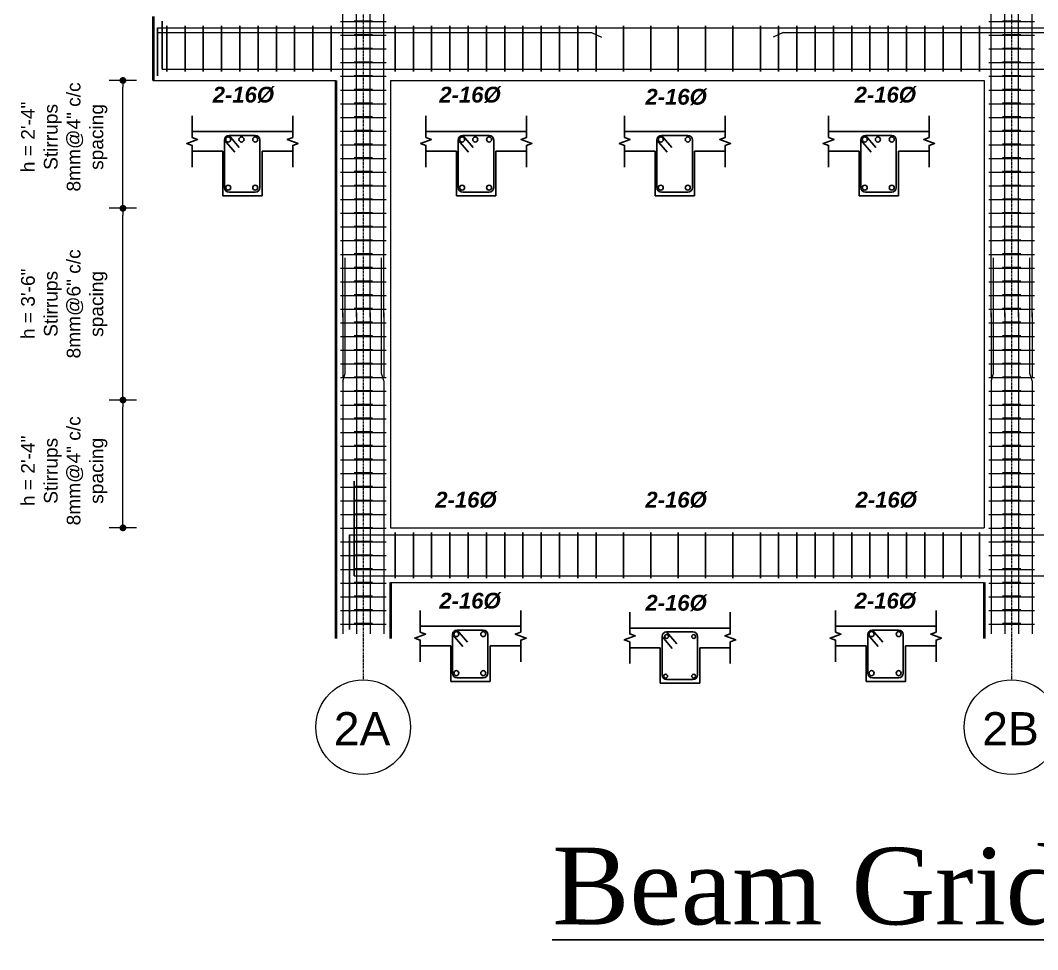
# Model space of a CAD drawing. Header units: inches. Extents: x 115570 to 265311, y 61168 to 314550.
# Drawn here: x 173399.1 to 173621.9, y 62442.9 to 62646.5 of the extents above; entities that cross this region are included whole.
import ezdxf

# ---------------------------------------------------------------- set-up
doc = ezdxf.new("R2010")
doc.units = ezdxf.units.IN
doc.header["$MEASUREMENT"] = 0
doc.linetypes.add('(edited 28 Aug)Admin Building_Umesh copy$0$DASHED', pattern=[0.75, 0.5, -0.25])
doc.layers.get('0').update_dxf_attribs({"lineweight": 25})
doc.layers.add('(edited 28 Aug)Admin Building_Umesh copy$0$0 Beam Rebar', color=3, linetype='Continuous')
doc.layers.add('0 Beam Rebar', color=3, linetype='Continuous')
for name, color, linetype, lineweight in [('(edited 28 Aug)Admin Building_Umesh copy$0$0 Center Line', 191, '(edited 28 Aug)Admin Building_Umesh copy$0$DASHED', 9), ('(edited 28 Aug)Admin Building_Umesh copy$0$0 Column Rebar', 4, 'Continuous', 20), ('0 dimension lines', 4, 'Continuous', 18), ('0 wall', 7, 'Continuous', 40)]:
    doc.layers.add(name, color=color, linetype=linetype, lineweight=lineweight)
doc.styles.add('(edited 28 Aug)Admin Building_Umesh copy$0$MtXpl_Arial', font='arialbi.ttf')
doc.styles.add('(edited 28 Aug)Admin Building_Umesh copy$0$Standard', font='arial.ttf')
doc.styles.add('arial.', font='arial.ttf')
doc.styles.get("Standard").update_dxf_attribs({"font": 'arial.ttf'})

# ---------------------------------------------------------------- blocks, each defined once
blk = doc.blocks.new('_Dot')
at = {"color": 0, "linetype": 'ByBlock', "lineweight": -2}
blk.add_line((-0.5, 0), (-1, 0), dxfattribs=at)
at = {"color": 0, "linetype": 'ByBlock', "const_width": 0.5}
blk.add_lwpolyline([(-0.25, 0, 1), (0.25, 0, 1)], format="xyb", close=True, dxfattribs=at)

msp = doc.modelspace()

# ---------------------------------------------------------------- linework, layer by layer
at = {"layer": '(edited 28 Aug)Admin Building_Umesh copy$0$0 Beam Rebar', "ltscale": 10, "transparency": 33554687}
for points in [[(173436.73, 62625.58), (173436.73, 62620.83), (173437.92, 62620.4), (173435.55, 62619.53), (173436.73, 62619.1), (173436.73, 62614.35)], [(173458.76, 62625.58), (173458.76, 62620.83), (173457.57, 62620.4), (173459.94, 62619.53), (173458.76, 62619.1), (173458.76, 62614.35)], [(173487.93, 62625.58), (173487.93, 62620.83), (173489.12, 62620.4), (173486.75, 62619.53), (173487.93, 62619.1), (173487.93, 62614.35)], [(173509.96, 62625.58), (173509.96, 62620.83), (173508.77, 62620.4), (173511.14, 62619.53), (173509.96, 62619.1), (173509.96, 62614.35)], [(173531.45, 62625.58), (173531.45, 62620.83), (173532.64, 62620.4), (173530.26, 62619.53), (173531.45, 62619.1), (173531.45, 62614.35)], [(173553.47, 62625.58), (173553.47, 62620.83), (173552.29, 62620.4), (173554.66, 62619.53), (173553.47, 62619.1), (173553.47, 62614.35)], [(173576.11, 62625.58), (173576.11, 62620.83), (173577.3, 62620.4), (173574.92, 62619.53), (173576.11, 62619.1), (173576.11, 62614.35)], [(173598.13, 62625.58), (173598.13, 62620.83), (173596.95, 62620.4), (173599.32, 62619.53), (173598.13, 62619.1), (173598.13, 62614.35)], [(173486.68, 62517.23), (173486.68, 62512.48), (173487.86, 62512.05), (173485.49, 62511.18), (173486.68, 62510.75), (173486.68, 62506)], [(173508.7, 62517.23), (173508.7, 62512.48), (173507.51, 62512.05), (173509.89, 62511.18), (173508.7, 62510.75), (173508.7, 62506)], [(173532.57, 62516.83), (173532.57, 62512.08), (173533.76, 62511.65), (173531.38, 62510.79), (173532.57, 62510.35), (173532.57, 62505.6)], [(173554.59, 62516.83), (173554.59, 62512.08), (173553.41, 62511.65), (173555.78, 62510.79), (173554.59, 62510.35), (173554.59, 62505.6)], [(173577.63, 62517.23), (173577.63, 62512.48), (173578.82, 62512.05), (173576.45, 62511.18), (173577.63, 62510.75), (173577.63, 62506)], [(173599.66, 62517.23), (173599.66, 62512.48), (173598.47, 62512.05), (173600.84, 62511.18), (173599.66, 62510.75), (173599.66, 62506)]]:
    msp.add_lwpolyline(points, dxfattribs=at)
for centre, radius in [((173444.64, 62620.39), 0.553), ((173447.54, 62620.39), 0.553), ((173450.56, 62620.39), 0.553), ((173495.84, 62620.39), 0.553), ((173498.74, 62620.39), 0.553), ((173501.76, 62620.39), 0.553), ((173539.36, 62620.39), 0.553), ((173545.28, 62620.39), 0.553), ((173584.02, 62620.39), 0.553), ((173586.92, 62620.39), 0.553), ((173589.94, 62620.39), 0.553), ((173444.64, 62609.84), 0.553), ((173450.56, 62609.84), 0.553), ((173495.84, 62609.84), 0.553), ((173501.76, 62609.84), 0.553), ((173539.36, 62609.84), 0.553), ((173545.28, 62609.84), 0.553), ((173584.02, 62609.84), 0.553), ((173589.94, 62609.84), 0.553), ((173494.59, 62512.04), 0.553), ((173500.5, 62512.04), 0.553), ((173540.65, 62511.53), 0.415), ((173546.58, 62511.53), 0.415), ((173585.54, 62512.04), 0.553), ((173591.46, 62512.04), 0.553), ((173494.59, 62503.49), 0.553), ((173500.5, 62503.49), 0.553), ((173540.43, 62502.83), 0.415), ((173546.58, 62502.83), 0.415), ((173585.54, 62503.49), 0.553), ((173591.46, 62503.49), 0.553)]:
    msp.add_circle(centre, radius, dxfattribs=at)
for centre, start, end in [((173444.82, 62620.28), 90, 180), ((173450.56, 62620.28), 0, 90), ((173496.02, 62620.28), 90, 180), ((173501.76, 62620.28), 0, 90), ((173539.53, 62620.28), 90, 180), ((173545.28, 62620.28), 0, 90), ((173584.19, 62620.28), 90, 180), ((173589.94, 62620.28), 0, 90), ((173444.82, 62609.84), 180, 270), ((173450.56, 62609.84), 270, 0), ((173496.02, 62609.84), 180, 270), ((173501.76, 62609.84), 270, 0), ((173539.53, 62609.84), 180, 270), ((173545.28, 62609.84), 270, 0), ((173584.19, 62609.84), 180, 270), ((173589.94, 62609.84), 270, 0), ((173494.76, 62511.93), 90, 180), ((173500.5, 62511.93), 0, 90), ((173540.65, 62511.53), 90, 180), ((173546.4, 62511.53), 0, 90), ((173585.72, 62511.93), 90, 180), ((173591.46, 62511.93), 0, 90), ((173494.76, 62503.49), 180, 270), ((173500.5, 62503.49), 270, 0), ((173540.65, 62503.09), 180, 270), ((173546.4, 62503.09), 270, 0), ((173585.72, 62503.49), 180, 270), ((173591.46, 62503.49), 270, 0)]:
    msp.add_arc(centre, 1.01, start, end, dxfattribs=at)
at = {"layer": '(edited 28 Aug)Admin Building_Umesh copy$0$0 Center Line', "ltscale": 0.01, "transparency": 33554559}
for p, q in [((173474.18, 62910.85), (173474.18, 62502.03)), ((173616.18, 62910.85), (173616.18, 62502.03))]:
    msp.add_line(p, q, dxfattribs=at)
at = {"layer": '(edited 28 Aug)Admin Building_Umesh copy$0$0 Center Line', "linetype": 'Continuous', "ltscale": 100, "transparency": 33554687}
for centre in [(173474.18, 62491.66), (173616.18, 62491.66)]:
    msp.add_circle(centre, 10.37, dxfattribs=at)
at = {"layer": '(edited 28 Aug)Admin Building_Umesh copy$0$0 Column Rebar', "ltscale": 10, "transparency": 33554687}
for p, q in [((173469.71, 62581.45), (173469.71, 62869.32)), ((173472.71, 62581.45), (173472.71, 62869.32)), ((173475.71, 62581.45), (173475.71, 62869.32)), ((173478.71, 62581.45), (173478.71, 62869.32)), ((173611.71, 62581.45), (173611.71, 62869.32)), ((173614.71, 62581.45), (173614.71, 62869.32)), ((173617.71, 62581.45), (173617.71, 62869.32)), ((173620.71, 62581.45), (173620.71, 62869.32))]:
    msp.add_line(p, q, dxfattribs=at)
at = {"layer": '(edited 28 Aug)Admin Building_Umesh copy$0$0 Column Rebar'}
for p, q in [((173469.21, 62646.23), (173479.21, 62646.23)), ((173472.21, 62646.42), (173476.21, 62646.42)), ((173611.21, 62646.23), (173621.21, 62646.23)), ((173614.21, 62646.42), (173618.21, 62646.42)), ((173469.21, 62643.23), (173479.21, 62643.23)), ((173472.21, 62643.42), (173476.21, 62643.42)), ((173611.21, 62643.23), (173621.21, 62643.23)), ((173614.21, 62643.42), (173618.21, 62643.42)), ((173469.21, 62640.23), (173479.21, 62640.23)), ((173472.21, 62640.42), (173476.21, 62640.42)), ((173611.21, 62640.23), (173621.21, 62640.23)), ((173614.21, 62640.42), (173618.21, 62640.42)), ((173469.21, 62637.23), (173479.21, 62637.23)), ((173472.21, 62637.42), (173476.21, 62637.42)), ((173611.21, 62637.23), (173621.21, 62637.23)), ((173614.21, 62637.42), (173618.21, 62637.42)), ((173469.21, 62634.23), (173479.21, 62634.23)), ((173472.21, 62634.42), (173476.21, 62634.42)), ((173611.21, 62634.23), (173621.21, 62634.23)), ((173614.21, 62634.42), (173618.21, 62634.42)), ((173469.21, 62631.23), (173479.21, 62631.23)), ((173472.21, 62631.42), (173476.21, 62631.42)), ((173611.21, 62631.23), (173621.21, 62631.23)), ((173614.21, 62631.42), (173618.21, 62631.42)), ((173469.21, 62628.23), (173479.21, 62628.23)), ((173472.21, 62628.42), (173476.21, 62628.42)), ((173611.21, 62628.23), (173621.21, 62628.23)), ((173614.21, 62628.42), (173618.21, 62628.42)), ((173469.21, 62625.23), (173479.21, 62625.23)), ((173472.21, 62625.42), (173476.21, 62625.42)), ((173611.21, 62625.23), (173621.21, 62625.23)), ((173614.21, 62625.42), (173618.21, 62625.42)), ((173472.21, 62622.42), (173476.21, 62622.42)), ((173614.21, 62622.42), (173618.21, 62622.42)), ((173469.21, 62622.23), (173479.21, 62622.23)), ((173611.21, 62622.23), (173621.21, 62622.23)), ((173469.21, 62619.23), (173479.21, 62619.23)), ((173472.21, 62619.42), (173476.21, 62619.42)), ((173611.21, 62619.23), (173621.21, 62619.23)), ((173614.21, 62619.42), (173618.21, 62619.42)), ((173469.21, 62616.23), (173479.21, 62616.23)), ((173472.21, 62616.42), (173476.21, 62616.42)), ((173611.21, 62616.23), (173621.21, 62616.23)), ((173614.21, 62616.42), (173618.21, 62616.42)), ((173472.21, 62613.42), (173476.21, 62613.42)), ((173614.21, 62613.42), (173618.21, 62613.42)), ((173469.21, 62613.23), (173479.21, 62613.23)), ((173611.21, 62613.23), (173621.21, 62613.23)), ((173469.21, 62610.23), (173479.21, 62610.23)), ((173472.21, 62610.42), (173476.21, 62610.42)), ((173611.21, 62610.23), (173621.21, 62610.23)), ((173614.21, 62610.42), (173618.21, 62610.42)), ((173469.21, 62607.23), (173479.21, 62607.23)), ((173472.21, 62607.42), (173476.21, 62607.42)), ((173611.21, 62607.23), (173621.21, 62607.23)), ((173614.21, 62607.42), (173618.21, 62607.42)), ((173469.21, 62604.23), (173479.21, 62604.23)), ((173472.21, 62604.42), (173476.21, 62604.42)), ((173611.21, 62604.23), (173621.21, 62604.23)), ((173614.21, 62604.42), (173618.21, 62604.42)), ((173469.21, 62601.23), (173479.21, 62601.23)), ((173472.21, 62601.42), (173476.21, 62601.42)), ((173611.21, 62601.23), (173621.21, 62601.23)), ((173614.21, 62601.42), (173618.21, 62601.42)), ((173469.21, 62598.23), (173479.21, 62598.23)), ((173472.21, 62598.42), (173476.21, 62598.42)), ((173611.21, 62598.23), (173621.21, 62598.23)), ((173614.21, 62598.42), (173618.21, 62598.42)), ((173469.21, 62595.23), (173479.21, 62595.23)), ((173472.21, 62595.42), (173476.21, 62595.42)), ((173611.21, 62595.23), (173621.21, 62595.23)), ((173614.21, 62595.42), (173618.21, 62595.42)), ((173469.21, 62592.23), (173479.21, 62592.23)), ((173472.21, 62592.42), (173476.21, 62592.42)), ((173611.21, 62592.23), (173621.21, 62592.23)), ((173614.21, 62592.42), (173618.21, 62592.42)), ((173469.21, 62589.23), (173479.21, 62589.23)), ((173472.21, 62589.42), (173476.21, 62589.42)), ((173611.21, 62589.23), (173621.21, 62589.23)), ((173614.21, 62589.42), (173618.21, 62589.42)), ((173469.21, 62586.23), (173479.21, 62586.23)), ((173472.21, 62586.42), (173476.21, 62586.42)), ((173611.21, 62586.23), (173621.21, 62586.23)), ((173614.21, 62586.42), (173618.21, 62586.42)), ((173469.21, 62583.23), (173479.21, 62583.23)), ((173469.71, 62582.45), (173469.71, 62568.23)), ((173472.21, 62583.42), (173476.21, 62583.42)), ((173472.71, 62582.45), (173472.71, 62512.09)), ((173475.71, 62582.45), (173475.71, 62512.09)), ((173478.71, 62582.45), (173478.71, 62568.23)), ((173611.21, 62583.23), (173621.21, 62583.23)), ((173611.71, 62582.45), (173611.71, 62568.23)), ((173614.21, 62583.42), (173618.21, 62583.42)), ((173614.71, 62582.45), (173614.71, 62512.09)), ((173617.71, 62582.45), (173617.71, 62512.09)), ((173620.71, 62582.45), (173620.71, 62568.23)), ((173469.21, 62580.23), (173479.21, 62580.23)), ((173472.21, 62580.42), (173476.21, 62580.42)), ((173611.21, 62580.23), (173621.21, 62580.23)), ((173614.21, 62580.42), (173618.21, 62580.42)), ((173469.21, 62577.23), (173479.21, 62577.23)), ((173472.21, 62577.42), (173476.21, 62577.42)), ((173611.21, 62577.23), (173621.21, 62577.23)), ((173614.21, 62577.42), (173618.21, 62577.42)), ((173469.21, 62574.23), (173479.21, 62574.23)), ((173472.21, 62574.42), (173476.21, 62574.42)), ((173611.21, 62574.23), (173621.21, 62574.23)), ((173614.21, 62574.42), (173618.21, 62574.42)), ((173469.21, 62571.23), (173479.21, 62571.23)), ((173472.21, 62571.42), (173476.21, 62571.42)), ((173611.21, 62571.23), (173621.21, 62571.23)), ((173614.21, 62571.42), (173618.21, 62571.42)), ((173469.21, 62568.23), (173479.21, 62568.23)), ((173469.71, 62567.45), (173469.71, 62512.09)), ((173472.21, 62568.42), (173476.21, 62568.42)), ((173478.71, 62567.5), (173478.71, 62512.09)), ((173611.21, 62568.23), (173621.21, 62568.23)), ((173611.71, 62567.45), (173611.71, 62512.09)), ((173614.21, 62568.42), (173618.21, 62568.42)), ((173620.71, 62567.5), (173620.71, 62512.09)), ((173469.21, 62565.23), (173479.21, 62565.23)), ((173472.21, 62565.42), (173476.21, 62565.42)), ((173611.21, 62565.23), (173621.21, 62565.23)), ((173614.21, 62565.42), (173618.21, 62565.42)), ((173469.21, 62562.23), (173479.21, 62562.23)), ((173472.21, 62562.42), (173476.21, 62562.42)), ((173611.21, 62562.23), (173621.21, 62562.23)), ((173614.21, 62562.42), (173618.21, 62562.42)), ((173469.21, 62559.23), (173479.21, 62559.23)), ((173472.21, 62559.42), (173476.21, 62559.42)), ((173611.21, 62559.23), (173621.21, 62559.23)), ((173614.21, 62559.42), (173618.21, 62559.42)), ((173469.21, 62556.23), (173479.21, 62556.23)), ((173472.21, 62556.42), (173476.21, 62556.42)), ((173611.21, 62556.23), (173621.21, 62556.23)), ((173614.21, 62556.42), (173618.21, 62556.42)), ((173469.21, 62553.23), (173479.21, 62553.23)), ((173472.21, 62553.42), (173476.21, 62553.42)), ((173611.21, 62553.23), (173621.21, 62553.23)), ((173614.21, 62553.42), (173618.21, 62553.42)), ((173469.21, 62550.23), (173479.21, 62550.23)), ((173472.21, 62550.42), (173476.21, 62550.42)), ((173611.21, 62550.23), (173621.21, 62550.23)), ((173614.21, 62550.42), (173618.21, 62550.42)), ((173469.21, 62547.23), (173479.21, 62547.23)), ((173472.21, 62547.42), (173476.21, 62547.42)), ((173611.21, 62547.23), (173621.21, 62547.23)), ((173614.21, 62547.42), (173618.21, 62547.42)), ((173472.21, 62544.42), (173476.21, 62544.42)), ((173614.21, 62544.42), (173618.21, 62544.42)), ((173469.21, 62544.23), (173479.21, 62544.23)), ((173611.21, 62544.23), (173621.21, 62544.23)), ((173469.21, 62541.23), (173479.21, 62541.23)), ((173472.21, 62541.42), (173476.21, 62541.42)), ((173611.21, 62541.23), (173621.21, 62541.23)), ((173614.21, 62541.42), (173618.21, 62541.42)), ((173469.21, 62538.23), (173479.21, 62538.23)), ((173472.21, 62538.42), (173476.21, 62538.42)), ((173611.21, 62538.23), (173621.21, 62538.23)), ((173614.21, 62538.42), (173618.21, 62538.42)), ((173472.21, 62535.42), (173476.21, 62535.42)), ((173614.21, 62535.42), (173618.21, 62535.42)), ((173469.21, 62535.23), (173479.21, 62535.23)), ((173611.21, 62535.23), (173621.21, 62535.23)), ((173469.21, 62532.23), (173479.21, 62532.23)), ((173472.21, 62532.42), (173476.21, 62532.42)), ((173611.21, 62532.23), (173621.21, 62532.23)), ((173614.21, 62532.42), (173618.21, 62532.42)), ((173469.21, 62529.23), (173479.21, 62529.23)), ((173472.21, 62529.42), (173476.21, 62529.42)), ((173611.21, 62529.23), (173621.21, 62529.23)), ((173614.21, 62529.42), (173618.21, 62529.42)), ((173469.21, 62526.23), (173479.21, 62526.23)), ((173472.21, 62526.42), (173476.21, 62526.42)), ((173611.21, 62526.23), (173621.21, 62526.23)), ((173614.21, 62526.42), (173618.21, 62526.42)), ((173469.21, 62523.23), (173479.21, 62523.23)), ((173472.21, 62523.42), (173476.21, 62523.42)), ((173611.21, 62523.23), (173621.21, 62523.23)), ((173614.21, 62523.42), (173618.21, 62523.42)), ((173469.21, 62520.23), (173479.21, 62520.23)), ((173472.21, 62520.42), (173476.21, 62520.42)), ((173611.21, 62520.23), (173621.21, 62520.23)), ((173614.21, 62520.42), (173618.21, 62520.42)), ((173469.21, 62517.23), (173479.21, 62517.23)), ((173472.21, 62517.42), (173476.21, 62517.42)), ((173611.21, 62517.23), (173621.21, 62517.23)), ((173614.21, 62517.42), (173618.21, 62517.42)), ((173469.21, 62514.23), (173479.21, 62514.23)), ((173472.21, 62514.42), (173476.21, 62514.42)), ((173611.21, 62514.23), (173621.21, 62514.23)), ((173614.21, 62514.42), (173618.21, 62514.42))]:
    msp.add_line(p, q, dxfattribs=at)
for points in [[(173469.71, 62567.45), (173470.21, 62569.12), (173470.21, 62594.45)], [(173478.71, 62567.5), (173478.21, 62569.16), (173478.21, 62594.5)], [(173611.71, 62567.45), (173612.21, 62569.12), (173612.21, 62594.45)], [(173620.71, 62567.5), (173620.21, 62569.16), (173620.21, 62594.5)]]:
    msp.add_lwpolyline(points, dxfattribs=at)
at = {"layer": '0 Beam Rebar', "lineweight": 15}
for p, q in [((173429.18, 62644.82), (173958.18, 62644.82)), ((173429.18, 62643.82), (173524.18, 62643.82)), ((173524.18, 62643.82), (173526.36, 62642.82)), ((173566.18, 62643.82), (173564, 62642.82)), ((173566.18, 62643.82), (173678.18, 62643.82)), ((173430.18, 62635.82), (173957.18, 62635.82)), ((173471.18, 62533.82), (173920.18, 62533.82)), ((173472.18, 62524.82), (173919.18, 62524.82))]:
    msp.add_line(p, q, dxfattribs=at)
at = {"layer": '0 Beam Rebar'}
for p, q in [((173429.18, 62634.32), (173429.18, 62644.82)), ((173430.18, 62635.82), (173430.18, 62646.32)), ((173431.18, 62645.32), (173431.18, 62635.32)), ((173435.18, 62645.32), (173435.18, 62635.32)), ((173439.18, 62645.32), (173439.18, 62635.32)), ((173443.18, 62645.32), (173443.18, 62635.32)), ((173447.18, 62645.32), (173447.18, 62635.32)), ((173451.18, 62645.32), (173451.18, 62635.32)), ((173455.18, 62645.32), (173455.18, 62635.32)), ((173459.18, 62645.32), (173459.18, 62635.32)), ((173463.18, 62645.32), (173463.18, 62635.32)), ((173467.18, 62645.32), (173467.18, 62635.32)), ((173481.18, 62645.32), (173481.18, 62635.32)), ((173485.18, 62645.32), (173485.18, 62635.32)), ((173489.18, 62645.32), (173489.18, 62635.32)), ((173493.18, 62645.32), (173493.18, 62635.32)), ((173497.18, 62645.32), (173497.18, 62635.32)), ((173501.18, 62645.32), (173501.18, 62635.32)), ((173505.18, 62645.32), (173505.18, 62635.32)), ((173509.18, 62645.32), (173509.18, 62635.32)), ((173513.18, 62645.32), (173513.18, 62635.32)), ((173517.18, 62645.32), (173517.18, 62635.32)), ((173521.18, 62645.32), (173521.18, 62635.32)), ((173525.18, 62645.32), (173525.18, 62635.32)), ((173531.18, 62645.32), (173531.18, 62635.32)), ((173537.18, 62645.32), (173537.18, 62635.32)), ((173543.18, 62645.32), (173543.18, 62635.32)), ((173549.18, 62645.32), (173549.18, 62635.32)), ((173555.18, 62645.32), (173555.18, 62635.32)), ((173561.18, 62645.32), (173561.18, 62635.32)), ((173565.18, 62645.32), (173565.18, 62635.32)), ((173569.18, 62645.32), (173569.18, 62635.32)), ((173573.18, 62645.32), (173573.18, 62635.32)), ((173577.18, 62645.32), (173577.18, 62635.32)), ((173581.18, 62645.32), (173581.18, 62635.32)), ((173585.18, 62645.32), (173585.18, 62635.32)), ((173589.18, 62645.32), (173589.18, 62635.32)), ((173593.18, 62645.32), (173593.18, 62635.32)), ((173597.18, 62645.32), (173597.18, 62635.32)), ((173601.18, 62645.32), (173601.18, 62635.32)), ((173605.18, 62645.32), (173605.18, 62635.32)), ((173609.18, 62645.32), (173609.18, 62635.32)), ((173481.18, 62534.32), (173481.18, 62524.32)), ((173485.18, 62534.32), (173485.18, 62524.32)), ((173489.18, 62534.32), (173489.18, 62524.32)), ((173493.18, 62534.32), (173493.18, 62524.32)), ((173497.18, 62534.32), (173497.18, 62524.32)), ((173501.18, 62534.32), (173501.18, 62524.32)), ((173505.18, 62534.32), (173505.18, 62524.32)), ((173509.18, 62534.32), (173509.18, 62524.32)), ((173513.18, 62534.32), (173513.18, 62524.32)), ((173517.18, 62534.32), (173517.18, 62524.32)), ((173521.18, 62534.32), (173521.18, 62524.32)), ((173525.18, 62534.32), (173525.18, 62524.32)), ((173531.18, 62534.32), (173531.18, 62524.32)), ((173537.18, 62534.32), (173537.18, 62524.32)), ((173543.18, 62534.32), (173543.18, 62524.32)), ((173549.18, 62534.32), (173549.18, 62524.32)), ((173555.18, 62534.32), (173555.18, 62524.32)), ((173561.18, 62534.32), (173561.18, 62524.32)), ((173565.18, 62534.32), (173565.18, 62524.32)), ((173569.18, 62534.32), (173569.18, 62524.32)), ((173573.18, 62534.32), (173573.18, 62524.32)), ((173577.18, 62534.32), (173577.18, 62524.32)), ((173581.18, 62534.32), (173581.18, 62524.32)), ((173585.18, 62534.32), (173585.18, 62524.32)), ((173589.18, 62534.32), (173589.18, 62524.32)), ((173593.18, 62534.32), (173593.18, 62524.32)), ((173597.18, 62534.32), (173597.18, 62524.32)), ((173601.18, 62534.32), (173601.18, 62524.32)), ((173605.18, 62534.32), (173605.18, 62524.32)), ((173609.18, 62534.32), (173609.18, 62524.32))]:
    msp.add_line(p, q, dxfattribs=at)
at = {"layer": '0 Beam Rebar', "ltscale": 10, "transparency": 33554687}
for p, q in [((173443.42, 62622.13), (173436.73, 62622.13)), ((173443.42, 62622.13), (173452.06, 62622.13)), ((173443.81, 62609.84), (173443.81, 62620.28)), ((173443.81, 62620.28), (173446.05, 62617.65)), ((173444.82, 62621.29), (173450.56, 62621.29)), ((173444.82, 62621.29), (173447.06, 62618.66)), ((173451.57, 62620.28), (173451.57, 62609.84)), ((173452.06, 62622.13), (173458.76, 62622.13)), ((173494.62, 62622.13), (173487.93, 62622.13)), ((173494.62, 62622.13), (173503.26, 62622.13)), ((173495.01, 62609.84), (173495.01, 62620.28)), ((173495.01, 62620.28), (173497.25, 62617.65)), ((173496.02, 62621.29), (173501.76, 62621.29)), ((173496.02, 62621.29), (173498.26, 62618.66)), ((173502.77, 62620.28), (173502.77, 62609.84)), ((173503.26, 62622.13), (173509.96, 62622.13)), ((173538.14, 62622.13), (173531.45, 62622.13)), ((173538.14, 62622.13), (173546.78, 62622.13)), ((173538.52, 62609.84), (173538.52, 62620.28)), ((173538.52, 62620.28), (173540.77, 62617.65)), ((173539.53, 62621.29), (173545.28, 62621.29)), ((173539.53, 62621.29), (173541.77, 62618.66)), ((173546.28, 62620.28), (173546.28, 62609.84)), ((173546.78, 62622.13), (173553.47, 62622.13)), ((173582.8, 62622.13), (173576.11, 62622.13)), ((173582.8, 62622.13), (173591.44, 62622.13)), ((173583.18, 62609.84), (173583.18, 62620.28)), ((173583.18, 62620.28), (173585.43, 62617.65)), ((173584.19, 62621.29), (173589.94, 62621.29)), ((173584.19, 62621.29), (173586.43, 62618.66)), ((173590.94, 62620.28), (173590.94, 62609.84)), ((173591.44, 62622.13), (173598.13, 62622.13)), ((173443.42, 62617.81), (173436.73, 62617.81)), ((173443.42, 62608.03), (173443.42, 62617.81)), ((173452.06, 62617.81), (173452.06, 62608.03)), ((173452.06, 62617.81), (173458.76, 62617.81)), ((173494.62, 62617.81), (173487.93, 62617.81)), ((173494.62, 62608.03), (173494.62, 62617.81)), ((173503.26, 62617.81), (173503.26, 62608.03)), ((173503.26, 62617.81), (173509.96, 62617.81)), ((173538.14, 62617.81), (173531.45, 62617.81)), ((173538.14, 62608.03), (173538.14, 62617.81)), ((173546.78, 62617.81), (173546.78, 62608.03)), ((173546.78, 62617.81), (173553.47, 62617.81)), ((173582.8, 62617.81), (173576.11, 62617.81)), ((173582.8, 62608.03), (173582.8, 62617.81)), ((173591.44, 62617.81), (173591.44, 62608.03)), ((173591.44, 62617.81), (173598.13, 62617.81)), ((173452.06, 62608.03), (173443.42, 62608.03)), ((173450.56, 62608.83), (173444.82, 62608.83)), ((173503.26, 62608.03), (173494.62, 62608.03)), ((173501.76, 62608.83), (173496.02, 62608.83)), ((173546.78, 62608.03), (173538.14, 62608.03)), ((173545.28, 62608.83), (173539.53, 62608.83)), ((173591.44, 62608.03), (173582.8, 62608.03)), ((173589.94, 62608.83), (173584.19, 62608.83)), ((173472.18, 62545.56), (173472.18, 62524.82)), ((173471.18, 62533.82), (173471.18, 62513.08)), ((173493.37, 62513.77), (173486.68, 62513.77)), ((173493.37, 62513.77), (173502.01, 62513.77)), ((173502.01, 62513.77), (173508.7, 62513.77)), ((173539.26, 62513.38), (173532.57, 62513.38)), ((173539.26, 62513.38), (173547.9, 62513.38)), ((173547.9, 62513.38), (173554.59, 62513.38)), ((173584.33, 62513.77), (173577.63, 62513.77)), ((173584.33, 62513.77), (173592.97, 62513.77)), ((173592.97, 62513.77), (173599.66, 62513.77)), ((173493.75, 62503.49), (173493.75, 62511.93)), ((173493.75, 62511.93), (173496, 62509.3)), ((173494.76, 62512.94), (173500.5, 62512.94)), ((173494.76, 62512.94), (173497, 62510.31)), ((173501.51, 62511.93), (173501.51, 62503.49)), ((173539.65, 62503.09), (173539.65, 62511.53)), ((173539.65, 62511.53), (173541.89, 62508.9)), ((173540.65, 62512.54), (173546.4, 62512.54)), ((173540.65, 62512.54), (173542.9, 62509.91)), ((173547.4, 62511.53), (173547.4, 62503.09)), ((173584.71, 62503.49), (173584.71, 62511.93)), ((173584.71, 62511.93), (173586.95, 62509.3)), ((173585.72, 62512.94), (173591.46, 62512.94)), ((173585.72, 62512.94), (173587.96, 62510.31)), ((173592.47, 62511.93), (173592.47, 62503.49)), ((173493.37, 62509.45), (173486.68, 62509.45)), ((173493.37, 62501.68), (173493.37, 62509.45)), ((173502.01, 62509.45), (173502.01, 62501.68)), ((173502.01, 62509.45), (173508.7, 62509.45)), ((173539.26, 62509.06), (173532.57, 62509.06)), ((173539.26, 62501.28), (173539.26, 62509.06)), ((173547.9, 62509.06), (173547.9, 62501.28)), ((173547.9, 62509.06), (173554.59, 62509.06)), ((173584.33, 62509.45), (173577.63, 62509.45)), ((173584.33, 62501.68), (173584.33, 62509.45)), ((173592.97, 62509.45), (173592.97, 62501.68)), ((173592.97, 62509.45), (173599.66, 62509.45)), ((173500.5, 62502.48), (173494.76, 62502.48)), ((173546.4, 62502.08), (173540.65, 62502.08)), ((173591.46, 62502.48), (173585.72, 62502.48)), ((173502.01, 62501.68), (173493.37, 62501.68)), ((173547.9, 62501.28), (173539.26, 62501.28)), ((173592.97, 62501.68), (173584.33, 62501.68))]:
    msp.add_line(p, q, dxfattribs=at)
at = {"layer": '0 dimension lines'}
for p, q in [((173424.58, 62633.32), (173418.58, 62633.32)), ((173421.58, 62606.82), (173421.58, 62631.82)), ((173424.58, 62605.32), (173418.58, 62605.32)), ((173424.58, 62605.32), (173418.58, 62605.32)), ((173421.58, 62564.82), (173421.58, 62603.82)), ((173424.58, 62563.32), (173418.58, 62563.32)), ((173424.58, 62563.32), (173418.58, 62563.32)), ((173421.58, 62536.82), (173421.58, 62561.82)), ((173424.58, 62535.32), (173418.58, 62535.32))]:
    msp.add_line(p, q, dxfattribs=at)
at = {"layer": '0 wall'}
for p, q in [((173428.18, 62647.32), (173428.18, 62633.32)), ((173468.18, 62633.32), (173468.18, 62511.09)), ((173480.18, 62523.32), (173480.18, 62511.09)), ((173610.18, 62523.32), (173610.18, 62511.09))]:
    msp.add_line(p, q, dxfattribs=at)
at = {"layer": '0 wall', "lineweight": 15}
for p, q in [((173428.18, 62633.32), (173468.18, 62633.32)), ((173480.18, 62633.32), (173610.18, 62633.32)), ((173480.18, 62633.32), (173480.18, 62535.32)), ((173610.18, 62633.32), (173610.18, 62535.32)), ((173480.18, 62535.32), (173610.18, 62535.32)), ((173480.18, 62523.32), (173610.18, 62523.32))]:
    msp.add_line(p, q, dxfattribs=at)

# ---------------------------------------------------------------- block references
at = {"layer": '0 dimension lines', "xscale": 1.5, "yscale": 1.5, "zscale": 1.5}
for p, rotation in [((173421.58, 62633.32), 90), ((173421.58, 62605.32), 270), ((173421.58, 62605.32), 90), ((173421.58, 62563.32), 270), ((173421.58, 62563.32), 90), ((173421.58, 62535.32), 270)]:
    msp.add_blockref('_Dot', p, dxfattribs=dict(at, rotation=rotation))

# ---------------------------------------------------------------- texts
at = {"layer": '(edited 28 Aug)Admin Building_Umesh copy$0$0 Beam Rebar', "color": 0, "transparency": 33554687, "style": '(edited 28 Aug)Admin Building_Umesh copy$0$MtXpl_Arial'}
for p in [(173441.24, 62628.49), (173490.87, 62628.49), (173536.01, 62628.02), (173581.83, 62628.49), (173489.98, 62539.77), (173536.01, 62539.77), (173582.03, 62539.77), (173490.87, 62517.64), (173536.01, 62517.18), (173581.83, 62517.64)]:
    msp.add_text('2-16Ø', height=3.456, dxfattribs=at).set_placement(p)
at = {"layer": '(edited 28 Aug)Admin Building_Umesh copy$0$0 Center Line', "ltscale": 100, "transparency": 33554687, "style": '(edited 28 Aug)Admin Building_Umesh copy$0$Standard'}
for s, p in [('2A', (173467.75, 62487.69)), ('2B', (173609.75, 62487.69))]:
    msp.add_text(s, height=7.258, dxfattribs=at).set_placement(p)
at = {"ltscale": 100, "transparency": 33554687, "insert": (173515.59, 62465.26), "char_height": 16.8, "attachment_point": 1}
msp.add_mtext_dynamic_manual_height_columns('{\\fTimes New Roman|b0|i0|c0|p18;\\LBeam Grid Detail along Y-Y Direction}', width=393.2408, gutter_width=60, heights=[0], dxfattribs=at)
at = {"layer": '0 dimension lines', "color": 7, "char_height": 3, "attachment_point": 5, "rotation": 90, "style": 'arial.'}
for s, insert in [('\\A1;h = 2\'-4"\\PStirrups \\P8mm@4" c/c \\Pspacing', (173408.72, 62620.95)), ('\\A1;h = 3\'-6"\\PStirrups \\P8mm@6" c/c \\Pspacing', (173408.72, 62584.38)), ('\\A1;h = 2\'-4"\\PStirrups \\P8mm@4" c/c \\Pspacing', (173408.72, 62547.81))]:
    msp.add_mtext(s, dxfattribs=dict(at, insert=insert))

doc.saveas('drawing.dxf')
